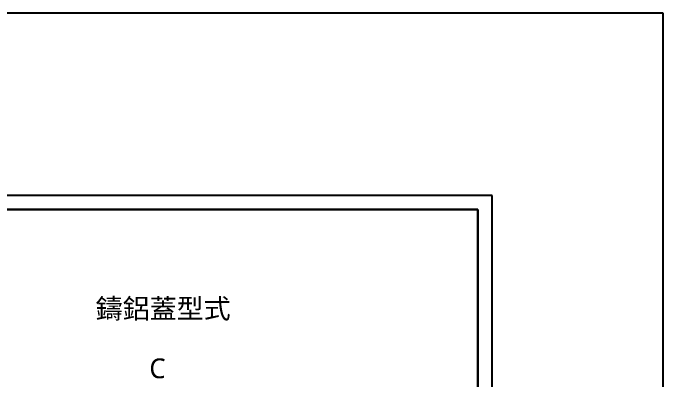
# Model space of a CAD drawing. Header units: millimetres. Extents: x 3083 to 7283, y 1609 to 4579.
# Drawn here: x 6626 to 7283, y 4208 to 4579 of the extents above; entities that cross this region are included whole.
import ezdxf

# ---------------------------------------------------------------- set-up
doc = ezdxf.new("R2010")
doc.units = ezdxf.units.MM
doc.styles.add('微軟正黑體-20', font='Microsoft JhengHei.ttf', dxfattribs={"height": 20})

msp = doc.modelspace()

# ---------------------------------------------------------------- linework, layer by layer
for p, q in [((3083.28, 4578.92), (7283.28, 4578.92)), ((7283.28, 4578.92), (7283.28, 1608.92)), ((3270.32, 4380.1), (7096.25, 4380.1)), ((7096.25, 4380.1), (3270.32, 4380.1)), ((7096.25, 4380.1), (7096.25, 2000.91)), ((7096.25, 1808.65), (7096.25, 4380.1))]:
    msp.add_line(p, q)
at = {"color": 4}
for p, q in [((7110.46, 4394.31), (3256.11, 4394.31)), ((7110.46, 1794.44), (7110.46, 4394.31))]:
    msp.add_line(p, q, dxfattribs=at)

# ---------------------------------------------------------------- texts
at = {"style": '微軟正黑體-20'}
for s, p in [('鑄鋁蓋型式', (6709.78, 4269.84, -163.19)), ('C', (6764.04, 4209.4, -163.19))]:
    msp.add_text(s, height=20, dxfattribs=at).set_placement(p)

doc.saveas('drawing.dxf')
